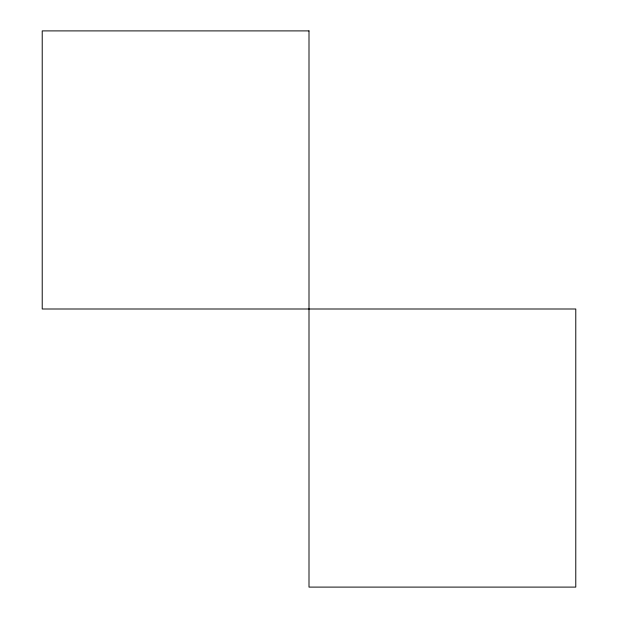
<?xml version="1.0" encoding="UTF-8"?>
<svg xmlns="http://www.w3.org/2000/svg" width="618" height="618" viewBox="0 0 618 618"><rect width="100%" height="100%" fill="white"/><g stroke="black" fill="none" stroke-linecap="round" stroke-linejoin="round"><path stroke-width="0.93" d="M309 30.9L42.217 30.9L42.217 309L575.783 309L575.783 587.1L309 587.1L309 30.9"/></g></svg>
